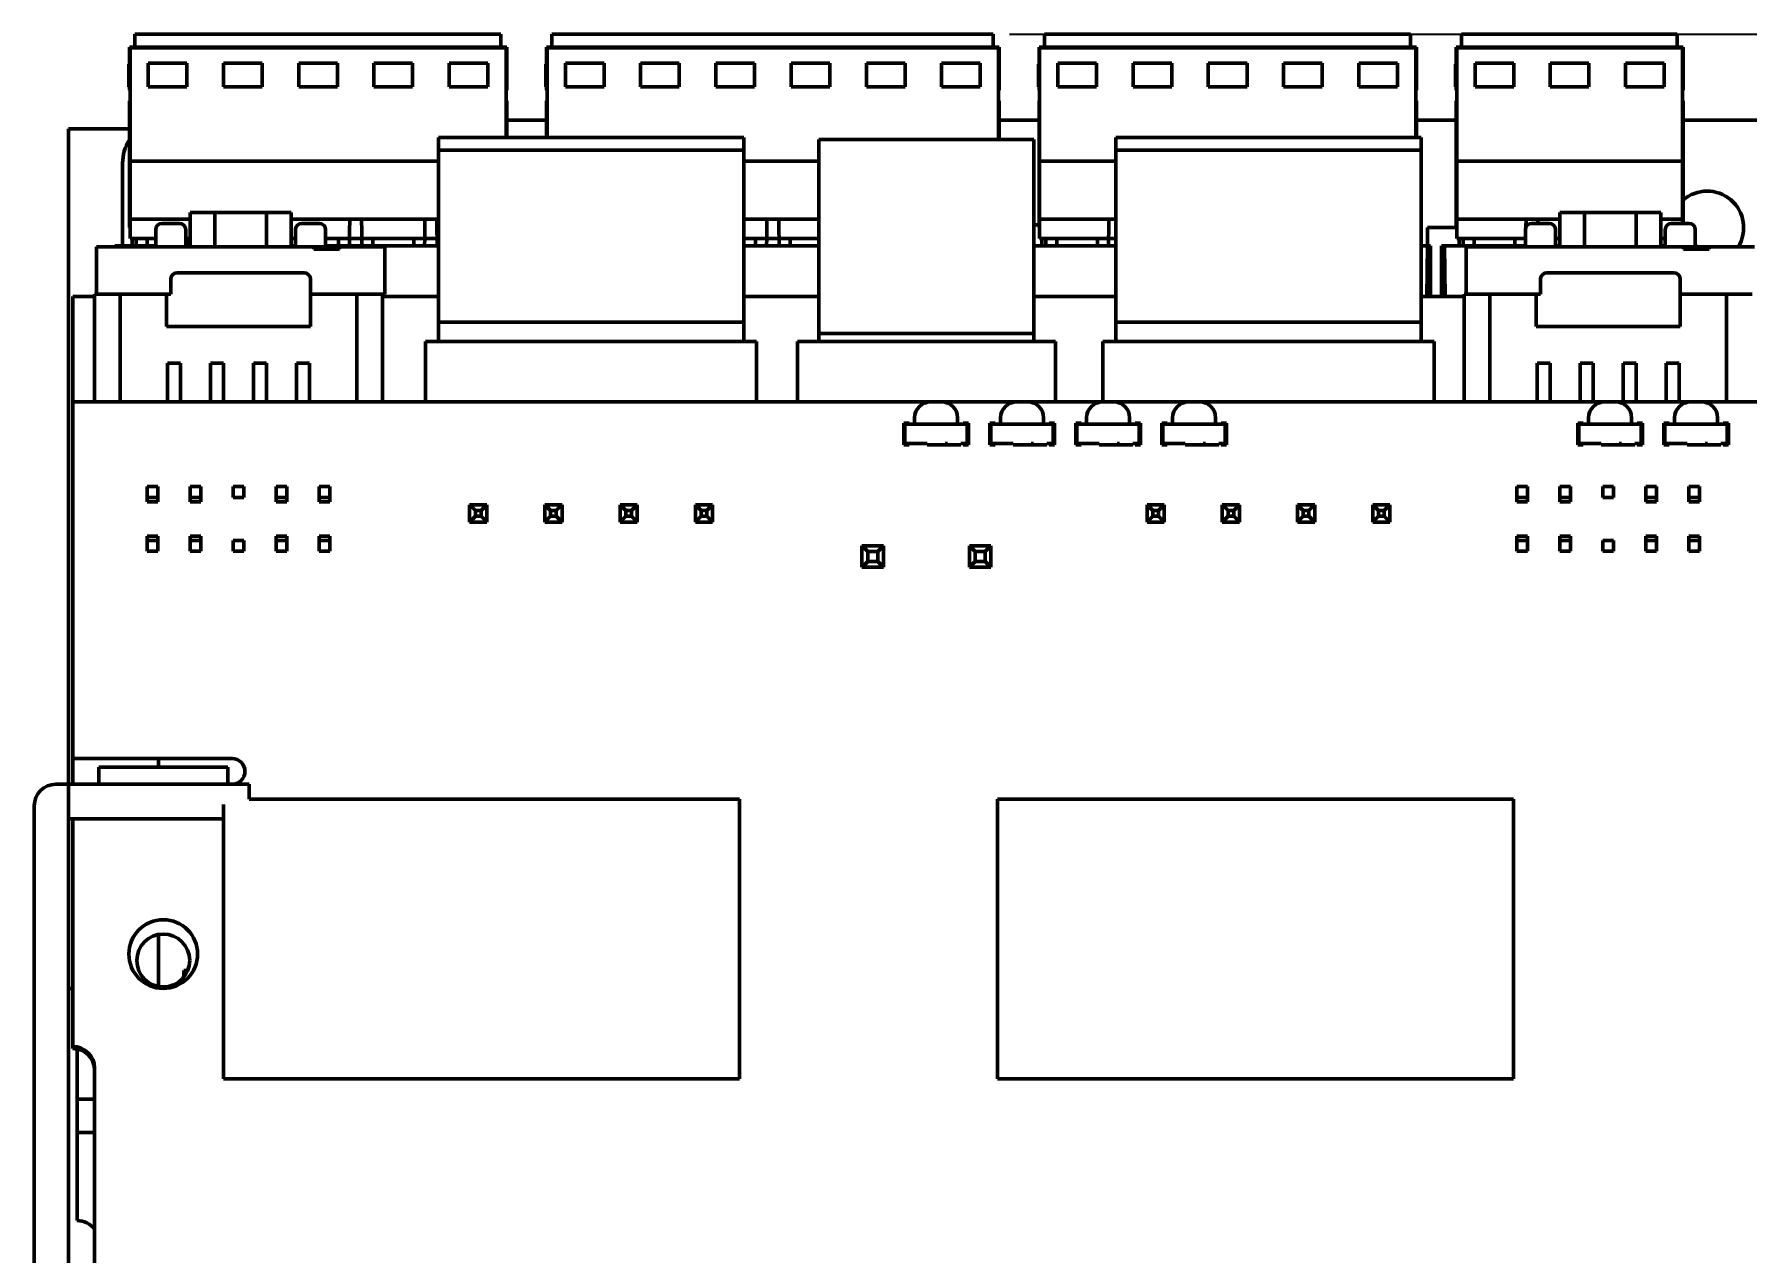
# Model space of a CAD drawing. Header units: millimetres. Extents: x 3100 to 5091, y 868 to 1900.
# Drawn here: x 3725.2 to 3804.8, y 1456.1 to 1512.8 of the extents above; entities that cross this region are included whole.
import ezdxf

# ---------------------------------------------------------------- set-up
doc = ezdxf.new("R2010")
doc.units = ezdxf.units.MM
doc.header["$LTSCALE"] = 1.8
doc.layers.add('외형선(ISO)', color=7, linetype='Continuous', lineweight=50)
doc.layers.add('치수(ISO)', color=7, linetype='Continuous', lineweight=25)
doc.styles.add('레이블 문자 (JIS)', font='')
doc.styles.get('레이블 문자 (JIS)').set_extended_font_data('Gulim')
doc.dimstyles.new('복사 대상기본값 (JIS)', dxfattribs={"dimscale": 1.5, "dimtxt": 3, "dimasz": 2, "dimexe": 1, "dimexo": 0.5, "dimgap": 0.8, "dimtad": 1, "dimdsep": 46, "dimtxsty": '레이블 문자 (JIS)', "dimblk": 'Filled-1', "dimcen": 0.09, "dimdle": 10, "dimclrd": 256, "dimclre": 256, "dimclrt": 256, "dimazin": 2, "dimtfac": 0.666667, "dimtmove": 0, "dimatfit": 3, "dimldrblk": 'OPEN', "dimfxl": 1, "dimtolj": 1, "dimtzin": 0, "dimlwd": -1, "dimlwe": -1, "dimarcsym": 0})

# ---------------------------------------------------------------- blocks, each defined once
blk = doc.blocks.new('Filled-1')
at = {"color": 0}
for p, q in [((0, 0), (-1, 0.1)), ((-1, 0.1), (-1, -0.1)), ((-1, 0), (0, 0)), ((-1, -0.1), (0, 0))]:
    blk.add_line(p, q, dxfattribs=at)
at = {"color": 0, "flags": 128}
blk.add_lwpolyline([(-1, -0.1), (0, 0), (-1, 0.1), (-1, -0.1)], dxfattribs=at)
at = {"color": 0}
blk.add_solid([(-1, -0.1), (0, 0), (-1, 0.1), (-1, -0.1)], dxfattribs=at)
blk = doc.blocks.new('*D688')
at = {"layer": 'Defpoints', "color": 0}
for p in [(3769.777, 1512.796), (3816.772, 1402.896), (3853.407, 1402.896)]:
    blk.add_point(p, dxfattribs=at)
at = {"layer": '치수(ISO)'}
for p, q in [((3770.527, 1512.796), (3854.907, 1512.796)), ((3853.407, 1509.796), (3853.407, 1405.896)), ((3817.522, 1402.896), (3854.907, 1402.896))]:
    blk.add_line(p, q, dxfattribs=at)
at = {"layer": '치수(ISO)', "linetype": 'ByBlock', "xscale": 3, "yscale": 3, "zscale": 3}
for p, rotation in [((3853.407, 1512.796), 90), ((3853.407, 1402.896), 270)]:
    blk.add_blockref('Filled-1', p, dxfattribs=dict(at, rotation=rotation))
at = {"layer": '치수(ISO)', "insert": (3844.497, 1457.846), "char_height": 15, "attachment_point": 5, "rotation": 90, "style": '레이블 문자 (JIS)'}
blk.add_mtext('\\A1;109.9', dxfattribs=at)
blk = doc.blocks.new('_Open')
at = {"color": 0, "linetype": 'ByBlock', "lineweight": -2}
for p, q in [((-1, 0.167), (0, 0)), ((-1, -0.167), (0, 0)), ((0, 0), (-1, 0))]:
    blk.add_line(p, q, dxfattribs=at)

msp = doc.modelspace()

# ---------------------------------------------------------------- linework, layer by layer
at = {"layer": '외형선(ISO)'}
for p, q in [((3729.847, 1512.796), (3729.847, 1512.496)), ((3746.872, 1512.796), (3729.847, 1512.796)), ((3746.872, 1512.796), (3746.872, 1512.496)), ((3749.252, 1512.796), (3749.252, 1512.496)), ((3769.777, 1512.796), (3749.252, 1512.796)), ((3769.777, 1512.796), (3769.777, 1512.496)), ((3772.157, 1512.796), (3772.157, 1512.496)), ((3789.182, 1512.796), (3772.157, 1512.796)), ((3789.182, 1512.796), (3789.182, 1512.496)), ((3791.562, 1512.796), (3791.562, 1512.496)), ((3801.587, 1512.796), (3791.562, 1512.796)), ((3801.587, 1512.796), (3801.587, 1512.496)), ((3729.627, 1512.196), (3729.597, 1512.196)), ((3729.597, 1512.196), (3729.597, 1510.696)), ((3747.122, 1512.196), (3729.627, 1512.196)), ((3729.627, 1512.196), (3729.627, 1512.164)), ((3747.122, 1512.164), (3729.627, 1512.164)), ((3729.627, 1512.164), (3729.627, 1506.896)), ((3729.847, 1512.496), (3729.847, 1512.196)), ((3746.872, 1512.496), (3746.872, 1512.196)), ((3747.122, 1512.196), (3747.122, 1512.164)), ((3747.152, 1512.196), (3747.122, 1512.196)), ((3747.122, 1507.996), (3747.122, 1512.164)), ((3747.152, 1510.696), (3747.152, 1512.196)), ((3749.032, 1512.196), (3749.002, 1512.196)), ((3749.002, 1512.196), (3749.002, 1510.696)), ((3770.027, 1512.196), (3749.032, 1512.196)), ((3749.032, 1512.196), (3749.032, 1512.164)), ((3770.027, 1512.164), (3749.032, 1512.164)), ((3749.032, 1512.164), (3749.032, 1507.996)), ((3749.252, 1512.496), (3749.252, 1512.196)), ((3769.777, 1512.496), (3769.777, 1512.196)), ((3770.027, 1512.196), (3770.027, 1512.164)), ((3770.057, 1512.196), (3770.027, 1512.196)), ((3770.027, 1507.896), (3770.027, 1512.164)), ((3770.057, 1510.696), (3770.057, 1512.196)), ((3771.937, 1512.196), (3771.907, 1512.196)), ((3771.907, 1512.196), (3771.907, 1510.696)), ((3789.432, 1512.196), (3771.937, 1512.196)), ((3771.937, 1512.196), (3771.937, 1512.164)), ((3789.432, 1512.164), (3771.937, 1512.164)), ((3771.937, 1512.164), (3771.937, 1506.896)), ((3772.157, 1512.496), (3772.157, 1512.196)), ((3789.182, 1512.496), (3789.182, 1512.196)), ((3789.432, 1512.196), (3789.432, 1512.164)), ((3789.462, 1512.196), (3789.432, 1512.196)), ((3789.432, 1507.996), (3789.432, 1512.164)), ((3789.462, 1510.696), (3789.462, 1512.196)), ((3791.342, 1512.196), (3791.312, 1512.196)), ((3791.312, 1512.196), (3791.312, 1510.696)), ((3801.837, 1512.196), (3791.342, 1512.196)), ((3791.342, 1512.196), (3791.342, 1512.164)), ((3801.837, 1512.164), (3791.342, 1512.164)), ((3791.342, 1512.164), (3791.342, 1506.896)), ((3791.562, 1512.496), (3791.562, 1512.196)), ((3801.587, 1512.496), (3801.587, 1512.196)), ((3801.837, 1512.196), (3801.837, 1512.164)), ((3801.867, 1512.196), (3801.837, 1512.196)), ((3801.837, 1506.896), (3801.837, 1512.164)), ((3801.867, 1510.696), (3801.867, 1512.196)), ((3729.567, 1511.396), (3729.567, 1511.196)), ((3729.597, 1511.396), (3729.567, 1511.396)), ((3729.567, 1511.196), (3729.567, 1510.548)), ((3730.477, 1510.344), (3730.477, 1511.45)), ((3730.477, 1511.45), (3732.272, 1511.45)), ((3732.272, 1511.45), (3732.272, 1510.344)), ((3733.972, 1511.45), (3735.772, 1511.45)), ((3733.972, 1510.344), (3733.972, 1511.45)), ((3735.772, 1511.45), (3735.772, 1510.344)), ((3737.472, 1511.45), (3739.272, 1511.45)), ((3737.472, 1510.344), (3737.472, 1511.45)), ((3739.272, 1511.45), (3739.272, 1510.344)), ((3740.972, 1511.45), (3742.772, 1511.45)), ((3740.972, 1510.344), (3740.972, 1511.45)), ((3742.772, 1511.45), (3742.772, 1510.344)), ((3744.472, 1511.45), (3746.272, 1511.45)), ((3744.472, 1510.344), (3744.472, 1511.45)), ((3746.272, 1511.45), (3746.272, 1510.344)), ((3748.972, 1511.396), (3748.972, 1511.196)), ((3749.002, 1511.396), (3748.972, 1511.396)), ((3748.972, 1511.196), (3748.972, 1510.548)), ((3749.882, 1510.344), (3749.882, 1511.45)), ((3749.882, 1511.45), (3751.677, 1511.45)), ((3751.677, 1511.45), (3751.677, 1510.344)), ((3753.377, 1511.45), (3755.177, 1511.45)), ((3753.377, 1510.344), (3753.377, 1511.45)), ((3755.177, 1511.45), (3755.177, 1510.344)), ((3756.877, 1511.45), (3758.677, 1511.45)), ((3756.877, 1510.344), (3756.877, 1511.45)), ((3758.677, 1511.45), (3758.677, 1510.344)), ((3760.377, 1511.45), (3762.177, 1511.45)), ((3760.377, 1510.344), (3760.377, 1511.45)), ((3762.177, 1511.45), (3762.177, 1510.344)), ((3763.877, 1511.45), (3765.677, 1511.45)), ((3763.877, 1510.344), (3763.877, 1511.45)), ((3765.677, 1511.45), (3765.677, 1510.344)), ((3767.377, 1511.45), (3769.177, 1511.45)), ((3767.377, 1510.344), (3767.377, 1511.45)), ((3769.177, 1511.45), (3769.177, 1510.344)), ((3771.877, 1511.396), (3771.877, 1511.196)), ((3771.907, 1511.396), (3771.877, 1511.396)), ((3771.877, 1511.196), (3771.877, 1510.548)), ((3772.787, 1510.344), (3772.787, 1511.45)), ((3772.787, 1511.45), (3774.582, 1511.45)), ((3774.582, 1511.45), (3774.582, 1510.344)), ((3776.282, 1511.45), (3778.082, 1511.45)), ((3776.282, 1510.344), (3776.282, 1511.45)), ((3778.082, 1511.45), (3778.082, 1510.344)), ((3779.782, 1511.45), (3781.582, 1511.45)), ((3779.782, 1510.344), (3779.782, 1511.45)), ((3781.582, 1511.45), (3781.582, 1510.344)), ((3783.282, 1511.45), (3785.082, 1511.45)), ((3783.282, 1510.344), (3783.282, 1511.45)), ((3785.082, 1511.45), (3785.082, 1510.344)), ((3786.782, 1511.45), (3788.582, 1511.45)), ((3786.782, 1510.344), (3786.782, 1511.45)), ((3788.582, 1511.45), (3788.582, 1510.344)), ((3791.282, 1511.396), (3791.282, 1511.196)), ((3791.312, 1511.396), (3791.282, 1511.396)), ((3791.282, 1511.196), (3791.282, 1510.548)), ((3792.192, 1510.344), (3792.192, 1511.45)), ((3792.192, 1511.45), (3793.987, 1511.45)), ((3793.987, 1511.45), (3793.987, 1510.344)), ((3795.687, 1511.45), (3797.487, 1511.45)), ((3795.687, 1510.344), (3795.687, 1511.45)), ((3797.487, 1511.45), (3797.487, 1510.344)), ((3799.187, 1511.45), (3800.987, 1511.45)), ((3799.187, 1510.344), (3799.187, 1511.45)), ((3800.987, 1511.45), (3800.987, 1510.344)), ((3729.567, 1510.548), (3729.567, 1510.348)), ((3729.597, 1510.348), (3729.567, 1510.348)), ((3729.627, 1510.696), (3729.597, 1510.696)), ((3729.597, 1510.196), (3729.597, 1510.696)), ((3732.272, 1510.344), (3730.477, 1510.344)), ((3735.772, 1510.344), (3733.972, 1510.344)), ((3739.272, 1510.344), (3737.472, 1510.344)), ((3742.772, 1510.344), (3740.972, 1510.344)), ((3746.272, 1510.344), (3744.472, 1510.344)), ((3747.152, 1510.696), (3747.122, 1510.696)), ((3747.152, 1510.696), (3747.152, 1510.196)), ((3748.972, 1510.548), (3748.972, 1510.348)), ((3749.002, 1510.348), (3748.972, 1510.348)), ((3749.032, 1510.696), (3749.002, 1510.696)), ((3749.002, 1510.196), (3749.002, 1510.696)), ((3751.677, 1510.344), (3749.882, 1510.344)), ((3755.177, 1510.344), (3753.377, 1510.344)), ((3758.677, 1510.344), (3756.877, 1510.344)), ((3762.177, 1510.344), (3760.377, 1510.344)), ((3765.677, 1510.344), (3763.877, 1510.344)), ((3769.177, 1510.344), (3767.377, 1510.344)), ((3770.057, 1510.696), (3770.027, 1510.696)), ((3770.057, 1510.696), (3770.057, 1510.196)), ((3771.877, 1510.548), (3771.877, 1510.348)), ((3771.907, 1510.348), (3771.877, 1510.348)), ((3771.937, 1510.696), (3771.907, 1510.696)), ((3771.907, 1510.196), (3771.907, 1510.696)), ((3774.582, 1510.344), (3772.787, 1510.344)), ((3778.082, 1510.344), (3776.282, 1510.344)), ((3781.582, 1510.344), (3779.782, 1510.344)), ((3785.082, 1510.344), (3783.282, 1510.344)), ((3788.582, 1510.344), (3786.782, 1510.344)), ((3789.462, 1510.696), (3789.432, 1510.696)), ((3789.462, 1510.696), (3789.462, 1510.196)), ((3791.282, 1510.548), (3791.282, 1510.348)), ((3791.312, 1510.348), (3791.282, 1510.348)), ((3791.342, 1510.696), (3791.312, 1510.696)), ((3791.312, 1510.196), (3791.312, 1510.696)), ((3793.987, 1510.344), (3792.192, 1510.344)), ((3797.487, 1510.344), (3795.687, 1510.344)), ((3800.987, 1510.344), (3799.187, 1510.344)), ((3801.867, 1510.696), (3801.837, 1510.696)), ((3801.867, 1510.696), (3801.867, 1510.196)), ((3729.627, 1510.196), (3729.597, 1510.196)), ((3729.597, 1509.696), (3729.597, 1509.196)), ((3729.597, 1509.696), (3729.627, 1509.696)), ((3747.152, 1510.196), (3747.122, 1510.196)), ((3747.122, 1509.696), (3747.152, 1509.696)), ((3747.152, 1509.196), (3747.152, 1509.696)), ((3749.032, 1510.196), (3749.002, 1510.196)), ((3749.002, 1509.696), (3749.002, 1509.196)), ((3749.002, 1509.696), (3749.032, 1509.696)), ((3770.057, 1510.196), (3770.027, 1510.196)), ((3770.027, 1509.696), (3770.057, 1509.696)), ((3770.057, 1509.196), (3770.057, 1509.696)), ((3771.937, 1510.196), (3771.907, 1510.196)), ((3771.907, 1509.696), (3771.907, 1509.196)), ((3771.907, 1509.696), (3771.937, 1509.696)), ((3789.462, 1510.196), (3789.432, 1510.196)), ((3789.432, 1509.696), (3789.462, 1509.696)), ((3789.462, 1509.196), (3789.462, 1509.696)), ((3791.342, 1510.196), (3791.312, 1510.196)), ((3791.312, 1509.696), (3791.312, 1509.196)), ((3791.312, 1509.696), (3791.342, 1509.696)), ((3801.867, 1510.196), (3801.837, 1510.196)), ((3801.837, 1509.696), (3801.867, 1509.696)), ((3801.867, 1509.196), (3801.867, 1509.696)), ((3729.597, 1504.297), (3729.597, 1509.196)), ((3747.152, 1509.196), (3747.152, 1507.996)), ((3749.002, 1508.796), (3747.152, 1508.796)), ((3749.002, 1507.996), (3749.002, 1509.196)), ((3770.057, 1509.196), (3770.057, 1507.896)), ((3771.907, 1508.796), (3770.057, 1508.796)), ((3771.907, 1504.297), (3771.907, 1509.196)), ((3789.462, 1509.196), (3789.462, 1507.996)), ((3791.312, 1508.796), (3789.462, 1508.796)), ((3791.312, 1504.297), (3791.312, 1509.196)), ((3801.867, 1509.196), (3801.867, 1504.296)), ((3814.68, 1508.796), (3801.867, 1508.796)), ((3729.597, 1508.396), (3726.772, 1508.396)), ((3726.772, 1508.396), (3726.772, 1477.896)), ((3727.772, 1508.397), (3729.597, 1508.397)), ((3727.772, 1508.396), (3727.772, 1508.397)), ((3743.972, 1507.996), (3743.972, 1507.696)), ((3758.172, 1507.996), (3743.972, 1507.996)), ((3758.172, 1507.996), (3758.172, 1507.696)), ((3761.672, 1507.896), (3761.672, 1498.866)), ((3761.672, 1507.896), (3771.672, 1507.896)), ((3771.672, 1498.866), (3771.672, 1507.896)), ((3775.482, 1507.996), (3775.482, 1507.696)), ((3789.682, 1507.996), (3775.482, 1507.996)), ((3789.682, 1507.996), (3789.682, 1507.696)), ((3743.972, 1507.696), (3743.972, 1507.396)), ((3743.972, 1507.396), (3743.972, 1499.396)), ((3758.172, 1507.396), (3743.972, 1507.396)), ((3758.172, 1507.696), (3758.172, 1507.396)), ((3758.172, 1507.396), (3758.172, 1499.396)), ((3775.482, 1507.696), (3775.482, 1507.396)), ((3775.482, 1507.396), (3775.482, 1499.396)), ((3789.682, 1507.396), (3775.482, 1507.396)), ((3789.682, 1507.696), (3789.682, 1507.396)), ((3789.682, 1507.396), (3789.682, 1499.396)), ((3729.28, 1506.796), (3729.28, 1502.946)), ((3743.972, 1506.896), (3729.627, 1506.896)), ((3729.627, 1506.896), (3729.627, 1504.216)), ((3761.672, 1506.896), (3758.172, 1506.896)), ((3775.482, 1506.896), (3771.937, 1506.896)), ((3771.937, 1506.896), (3771.937, 1504.216)), ((3801.837, 1506.896), (3791.342, 1506.896)), ((3791.342, 1506.896), (3791.342, 1504.216)), ((3801.837, 1504.216), (3801.837, 1506.896)), ((3729.597, 1503.797), (3729.597, 1504.297)), ((3729.627, 1504.216), (3729.627, 1504.196)), ((3732.422, 1504.196), (3729.627, 1504.196)), ((3729.627, 1504.196), (3729.627, 1503.596)), ((3731.922, 1503.996), (3731.122, 1503.996)), ((3732.422, 1502.896), (3732.422, 1504.496)), ((3733.572, 1504.496), (3732.422, 1504.496)), ((3733.572, 1502.896), (3733.572, 1504.496)), ((3735.972, 1504.496), (3733.572, 1504.496)), ((3735.972, 1502.896), (3735.972, 1504.496)), ((3737.122, 1504.496), (3735.972, 1504.496)), ((3737.122, 1502.896), (3737.122, 1504.496)), ((3743.972, 1504.196), (3737.122, 1504.196)), ((3737.622, 1503.996), (3738.422, 1503.996)), ((3739.839, 1503.596), (3739.847, 1504.196)), ((3740.397, 1504.196), (3740.405, 1503.596)), ((3743.339, 1503.596), (3743.347, 1504.196)), ((3743.897, 1504.196), (3743.905, 1503.596)), ((3761.672, 1504.196), (3758.172, 1504.196)), ((3759.244, 1503.596), (3759.252, 1504.196)), ((3759.802, 1504.196), (3759.81, 1503.596)), ((3771.672, 1503.926), (3771.822, 1503.926)), ((3771.907, 1503.797), (3771.907, 1504.297)), ((3771.937, 1504.216), (3771.937, 1504.196)), ((3775.482, 1504.196), (3771.937, 1504.196)), ((3771.937, 1504.196), (3771.937, 1503.596)), ((3775.149, 1503.596), (3775.157, 1504.196)), ((3791.312, 1503.797), (3791.312, 1504.297)), ((3791.342, 1504.216), (3791.342, 1504.196)), ((3796.132, 1504.196), (3791.342, 1504.196)), ((3791.342, 1504.196), (3791.342, 1503.596)), ((3794.557, 1503.816), (3794.562, 1504.196)), ((3795.632, 1503.996), (3794.832, 1503.996)), ((3795.112, 1504.196), (3795.115, 1503.996)), ((3796.132, 1502.896), (3796.132, 1504.496)), ((3797.282, 1504.496), (3796.132, 1504.496)), ((3797.282, 1502.896), (3797.282, 1504.496)), ((3799.682, 1504.496), (3797.282, 1504.496)), ((3799.682, 1502.896), (3799.682, 1504.496)), ((3800.832, 1504.496), (3799.682, 1504.496)), ((3800.832, 1502.896), (3800.832, 1504.496)), ((3801.837, 1504.196), (3800.832, 1504.196)), ((3801.332, 1503.996), (3802.132, 1503.996)), ((3801.837, 1504.216), (3801.837, 1504.196)), ((3801.837, 1503.996), (3801.837, 1504.196)), ((3801.867, 1503.996), (3801.867, 1504.296)), ((3729.627, 1503.797), (3729.597, 1503.797)), ((3729.627, 1503.596), (3729.627, 1503.296)), ((3730.822, 1503.296), (3729.627, 1503.296)), ((3729.727, 1502.946), (3729.727, 1503.296)), ((3729.914, 1503.296), (3729.919, 1502.946)), ((3730.428, 1503.296), (3730.428, 1502.946)), ((3730.822, 1502.896), (3730.822, 1503.696)), ((3732.222, 1502.896), (3732.222, 1503.696)), ((3732.422, 1503.296), (3732.222, 1503.296)), ((3732.321, 1503.296), (3732.321, 1502.946)), ((3737.322, 1503.296), (3737.122, 1503.296)), ((3737.322, 1502.896), (3737.322, 1503.696)), ((3738.722, 1502.896), (3738.722, 1503.696)), ((3739.835, 1503.296), (3738.722, 1503.296)), ((3739.321, 1503.296), (3739.321, 1502.946)), ((3739.83, 1502.946), (3739.835, 1503.296)), ((3739.835, 1503.296), (3739.839, 1503.596)), ((3740.409, 1503.296), (3739.835, 1503.296)), ((3740.405, 1503.596), (3740.409, 1503.296)), ((3740.409, 1503.296), (3740.414, 1502.946)), ((3743.335, 1503.296), (3740.409, 1503.296)), ((3740.923, 1503.296), (3740.923, 1502.946)), ((3742.821, 1503.296), (3742.821, 1502.946)), ((3743.33, 1502.946), (3743.335, 1503.296)), ((3743.335, 1503.296), (3743.339, 1503.596)), ((3743.909, 1503.296), (3743.335, 1503.296)), ((3743.905, 1503.596), (3743.909, 1503.296)), ((3743.909, 1503.296), (3743.914, 1502.946)), ((3743.972, 1503.296), (3743.909, 1503.296)), ((3759.24, 1503.296), (3758.172, 1503.296)), ((3758.726, 1503.296), (3758.726, 1502.946)), ((3759.235, 1502.946), (3759.24, 1503.296)), ((3759.24, 1503.296), (3759.244, 1503.596)), ((3759.814, 1503.296), (3759.24, 1503.296)), ((3759.81, 1503.596), (3759.814, 1503.296)), ((3759.814, 1503.296), (3759.819, 1502.946)), ((3761.672, 1503.296), (3759.814, 1503.296)), ((3760.328, 1503.296), (3760.328, 1502.946)), ((3771.937, 1503.797), (3771.907, 1503.797)), ((3771.937, 1503.596), (3771.937, 1503.296)), ((3775.145, 1503.296), (3771.937, 1503.296)), ((3772.037, 1502.946), (3772.037, 1503.296)), ((3772.224, 1503.296), (3772.229, 1502.946)), ((3772.738, 1503.296), (3772.738, 1502.946)), ((3774.631, 1503.296), (3774.631, 1502.946)), ((3775.14, 1502.946), (3775.145, 1503.296)), ((3775.145, 1503.296), (3775.149, 1503.596)), ((3775.482, 1503.296), (3775.145, 1503.296)), ((3789.972, 1503.796), (3791.342, 1503.796)), ((3789.972, 1503.796), (3789.972, 1502.946)), ((3791.342, 1503.797), (3791.312, 1503.797)), ((3791.342, 1503.596), (3791.342, 1503.296)), ((3794.532, 1503.296), (3791.342, 1503.296)), ((3791.442, 1502.946), (3791.442, 1503.296)), ((3791.629, 1503.296), (3791.634, 1502.946)), ((3792.143, 1503.296), (3792.143, 1502.946)), ((3794.036, 1503.296), (3794.036, 1502.946)), ((3794.532, 1502.896), (3794.532, 1503.696)), ((3795.932, 1502.896), (3795.932, 1503.696)), ((3796.132, 1503.296), (3795.932, 1503.296)), ((3801.032, 1503.296), (3800.832, 1503.296)), ((3801.032, 1502.896), (3801.032, 1503.696)), ((3802.432, 1502.896), (3802.432, 1503.696)), ((3728.072, 1500.696), (3728.072, 1502.896)), ((3728.972, 1502.896), (3728.072, 1502.896)), ((3728.922, 1502.946), (3728.922, 1502.896)), ((3729.062, 1502.946), (3728.922, 1502.946)), ((3738.172, 1502.896), (3728.972, 1502.896)), ((3729.062, 1502.946), (3730.822, 1502.946)), ((3729.062, 1502.946), (3729.062, 1502.896)), ((3732.222, 1502.946), (3732.422, 1502.946)), ((3737.122, 1502.946), (3737.322, 1502.946)), ((3738.772, 1502.896), (3738.172, 1502.896)), ((3738.172, 1502.896), (3738.172, 1502.796)), ((3738.172, 1502.796), (3739.372, 1502.796)), ((3738.722, 1502.946), (3743.972, 1502.946)), ((3739.372, 1502.896), (3738.772, 1502.896)), ((3738.772, 1502.896), (3738.772, 1502.796)), ((3740.572, 1502.896), (3739.372, 1502.896)), ((3739.372, 1502.896), (3739.372, 1502.796)), ((3741.472, 1502.896), (3740.572, 1502.896)), ((3741.472, 1502.896), (3741.472, 1500.696)), ((3758.172, 1502.946), (3761.672, 1502.946)), ((3771.672, 1502.946), (3775.482, 1502.946)), ((3789.682, 1502.946), (3789.983, 1502.946)), ((3789.942, 1500.596), (3789.983, 1502.946)), ((3789.972, 1502.347), (3789.972, 1502.346)), ((3790.122, 1502.346), (3789.972, 1502.346)), ((3790.122, 1502.946), (3789.983, 1502.946)), ((3790.122, 1502.946), (3790.122, 1502.346)), ((3790.122, 1502.346), (3790.122, 1500.596)), ((3790.622, 1502.946), (3790.622, 1502.346)), ((3790.761, 1502.946), (3790.622, 1502.946)), ((3790.622, 1502.346), (3790.622, 1500.596)), ((3790.772, 1502.346), (3790.622, 1502.346)), ((3790.761, 1502.946), (3790.802, 1500.596)), ((3790.761, 1502.946), (3794.532, 1502.946)), ((3791.782, 1500.696), (3791.782, 1502.896)), ((3792.682, 1502.896), (3791.782, 1502.896)), ((3801.882, 1502.896), (3792.682, 1502.896)), ((3795.932, 1502.946), (3796.132, 1502.946)), ((3800.832, 1502.946), (3801.032, 1502.946)), ((3802.482, 1502.896), (3801.882, 1502.896)), ((3801.882, 1502.896), (3801.882, 1502.796)), ((3801.882, 1502.796), (3803.082, 1502.796)), ((3802.522, 1502.946), (3802.432, 1502.946)), ((3803.082, 1502.896), (3802.482, 1502.896)), ((3802.482, 1502.896), (3802.482, 1502.796)), ((3802.522, 1502.946), (3802.522, 1502.896)), ((3804.282, 1502.896), (3803.082, 1502.896)), ((3803.082, 1502.896), (3803.082, 1502.796)), ((3805.182, 1502.896), (3804.282, 1502.896)), ((3737.722, 1501.696), (3731.822, 1501.696)), ((3801.432, 1501.696), (3795.532, 1501.696)), ((3727.972, 1500.696), (3727.972, 1495.696)), ((3727.972, 1500.696), (3729.172, 1500.696)), ((3729.172, 1500.696), (3729.172, 1495.696)), ((3731.322, 1500.696), (3729.172, 1500.696)), ((3731.322, 1500.696), (3731.322, 1499.196)), ((3731.522, 1500.696), (3731.322, 1500.696)), ((3731.522, 1500.696), (3731.522, 1501.396)), ((3738.022, 1500.696), (3738.022, 1501.396)), ((3740.172, 1500.696), (3738.022, 1500.696)), ((3738.022, 1500.696), (3738.022, 1499.196)), ((3740.172, 1500.696), (3740.172, 1495.696)), ((3740.172, 1500.696), (3741.372, 1500.696)), ((3741.372, 1500.696), (3741.372, 1495.696)), ((3741.372, 1500.696), (3741.472, 1500.696)), ((3791.682, 1500.696), (3791.682, 1495.696)), ((3791.682, 1500.696), (3792.882, 1500.696)), ((3792.882, 1500.696), (3792.882, 1495.696)), ((3795.032, 1500.696), (3792.882, 1500.696)), ((3795.032, 1500.696), (3795.032, 1499.196)), ((3795.232, 1500.696), (3795.032, 1500.696)), ((3795.232, 1500.696), (3795.232, 1501.396)), ((3801.732, 1500.696), (3801.732, 1501.396)), ((3803.882, 1500.696), (3801.732, 1500.696)), ((3801.732, 1500.696), (3801.732, 1499.196)), ((3803.882, 1500.696), (3803.882, 1495.696)), ((3803.882, 1500.696), (3805.082, 1500.696)), ((3726.972, 1500.596), (3726.972, 1495.696)), ((3727.972, 1500.596), (3726.972, 1500.596)), ((3743.972, 1500.596), (3741.372, 1500.596)), ((3761.672, 1500.596), (3758.172, 1500.596)), ((3775.482, 1500.596), (3771.672, 1500.596)), ((3791.682, 1500.596), (3789.682, 1500.596)), ((3731.322, 1499.196), (3738.022, 1499.196)), ((3758.172, 1499.396), (3743.972, 1499.396)), ((3743.972, 1499.396), (3743.972, 1498.796)), ((3758.172, 1499.396), (3758.172, 1498.796)), ((3789.682, 1499.396), (3775.482, 1499.396)), ((3775.482, 1499.396), (3775.482, 1498.796)), ((3789.682, 1499.396), (3789.682, 1498.796)), ((3795.032, 1499.196), (3801.732, 1499.196)), ((3743.972, 1498.496), (3743.372, 1498.496)), ((3743.372, 1498.496), (3743.372, 1495.696)), ((3743.972, 1498.796), (3743.972, 1498.496)), ((3758.172, 1498.496), (3743.972, 1498.496)), ((3758.172, 1498.796), (3758.172, 1498.496)), ((3758.772, 1498.496), (3758.172, 1498.496)), ((3758.772, 1495.696), (3758.772, 1498.496)), ((3760.672, 1498.496), (3772.672, 1498.496)), ((3760.672, 1498.496), (3760.672, 1495.696)), ((3761.672, 1498.866), (3771.672, 1498.866)), ((3761.672, 1498.496), (3761.672, 1498.866)), ((3771.672, 1498.866), (3771.672, 1498.496)), ((3772.672, 1498.496), (3772.672, 1495.696)), ((3775.482, 1498.496), (3774.882, 1498.496)), ((3774.882, 1498.496), (3774.882, 1495.696)), ((3775.482, 1498.796), (3775.482, 1498.496)), ((3789.682, 1498.496), (3775.482, 1498.496)), ((3789.682, 1498.796), (3789.682, 1498.496)), ((3790.282, 1498.496), (3789.682, 1498.496)), ((3790.282, 1495.696), (3790.282, 1498.496)), ((3731.372, 1497.496), (3731.372, 1495.696)), ((3731.372, 1497.496), (3731.972, 1497.496)), ((3731.972, 1497.496), (3731.972, 1495.696)), ((3733.372, 1497.496), (3733.372, 1495.696)), ((3733.372, 1497.496), (3733.972, 1497.496)), ((3733.972, 1497.496), (3733.972, 1495.696)), ((3735.372, 1497.496), (3735.372, 1495.696)), ((3735.372, 1497.496), (3735.972, 1497.496)), ((3735.972, 1497.496), (3735.972, 1495.696)), ((3737.372, 1497.496), (3737.372, 1495.696)), ((3737.372, 1497.496), (3737.972, 1497.496)), ((3737.972, 1497.496), (3737.972, 1495.696)), ((3795.082, 1497.496), (3795.082, 1495.696)), ((3795.082, 1497.496), (3795.682, 1497.496)), ((3795.682, 1497.496), (3795.682, 1495.696)), ((3797.082, 1497.496), (3797.082, 1495.696)), ((3797.082, 1497.496), (3797.682, 1497.496)), ((3797.682, 1497.496), (3797.682, 1495.696)), ((3799.082, 1497.496), (3799.082, 1495.696)), ((3799.082, 1497.496), (3799.682, 1497.496)), ((3799.682, 1497.496), (3799.682, 1495.696)), ((3801.082, 1497.496), (3801.082, 1495.696)), ((3801.082, 1497.496), (3801.682, 1497.496)), ((3801.682, 1497.496), (3801.682, 1495.696)), ((3726.972, 1495.696), (3726.972, 1479.096)), ((3766.872, 1495.696), (3726.972, 1495.696)), ((3766.872, 1495.696), (3767.372, 1495.696)), ((3770.872, 1495.696), (3767.372, 1495.696)), ((3770.872, 1495.696), (3771.372, 1495.696)), ((3774.872, 1495.696), (3771.372, 1495.696)), ((3774.872, 1495.696), (3775.372, 1495.696)), ((3778.872, 1495.696), (3775.372, 1495.696)), ((3778.872, 1495.696), (3779.372, 1495.696)), ((3798.222, 1495.696), (3779.372, 1495.696)), ((3798.222, 1495.696), (3798.722, 1495.696)), ((3802.222, 1495.696), (3798.722, 1495.696)), ((3802.222, 1495.696), (3802.722, 1495.696)), ((3806.222, 1495.696), (3802.722, 1495.696)), ((3765.622, 1493.696), (3765.622, 1494.696)), ((3765.622, 1494.696), (3765.872, 1494.696)), ((3765.872, 1494.646), (3765.673, 1494.646)), ((3765.673, 1494.646), (3765.673, 1493.746)), ((3765.872, 1494.646), (3765.872, 1494.696)), ((3765.872, 1494.646), (3768.372, 1494.646)), ((3766.122, 1494.646), (3766.122, 1494.946)), ((3768.122, 1494.946), (3768.122, 1494.646)), ((3768.372, 1494.696), (3768.372, 1494.646)), ((3768.372, 1494.696), (3768.622, 1494.696)), ((3768.572, 1494.646), (3768.372, 1494.646)), ((3768.572, 1493.746), (3768.572, 1494.646)), ((3768.622, 1494.696), (3768.622, 1493.696)), ((3769.622, 1493.696), (3769.622, 1494.696)), ((3769.622, 1494.696), (3769.872, 1494.696)), ((3769.872, 1494.646), (3769.673, 1494.646)), ((3769.673, 1494.646), (3769.673, 1493.746)), ((3769.872, 1494.646), (3769.872, 1494.696)), ((3769.872, 1494.646), (3772.372, 1494.646)), ((3770.122, 1494.646), (3770.122, 1494.946)), ((3772.122, 1494.946), (3772.122, 1494.646)), ((3772.372, 1494.696), (3772.372, 1494.646)), ((3772.372, 1494.696), (3772.622, 1494.696)), ((3772.572, 1494.646), (3772.372, 1494.646)), ((3772.572, 1493.746), (3772.572, 1494.646)), ((3772.622, 1494.696), (3772.622, 1493.696)), ((3773.622, 1493.696), (3773.622, 1494.696)), ((3773.622, 1494.696), (3773.872, 1494.696)), ((3773.872, 1494.646), (3773.673, 1494.646)), ((3773.673, 1494.646), (3773.673, 1493.746)), ((3773.872, 1494.646), (3773.872, 1494.696)), ((3773.872, 1494.646), (3776.372, 1494.646)), ((3774.122, 1494.646), (3774.122, 1494.946)), ((3776.122, 1494.946), (3776.122, 1494.646)), ((3776.372, 1494.696), (3776.372, 1494.646)), ((3776.372, 1494.696), (3776.622, 1494.696)), ((3776.572, 1494.646), (3776.372, 1494.646)), ((3776.572, 1493.746), (3776.572, 1494.646)), ((3776.622, 1494.696), (3776.622, 1493.696)), ((3777.622, 1493.696), (3777.622, 1494.696)), ((3777.622, 1494.696), (3777.872, 1494.696)), ((3777.872, 1494.646), (3777.673, 1494.646)), ((3777.673, 1494.646), (3777.673, 1493.746)), ((3777.872, 1494.646), (3777.872, 1494.696)), ((3777.872, 1494.646), (3780.372, 1494.646)), ((3778.122, 1494.646), (3778.122, 1494.946)), ((3780.122, 1494.946), (3780.122, 1494.646)), ((3780.372, 1494.696), (3780.372, 1494.646)), ((3780.372, 1494.696), (3780.622, 1494.696)), ((3780.572, 1494.646), (3780.372, 1494.646)), ((3780.572, 1493.746), (3780.572, 1494.646)), ((3780.622, 1494.696), (3780.622, 1493.696)), ((3796.972, 1493.696), (3796.972, 1494.696)), ((3796.972, 1494.696), (3797.222, 1494.696)), ((3797.222, 1494.646), (3797.023, 1494.646)), ((3797.023, 1494.646), (3797.023, 1493.746)), ((3797.222, 1494.646), (3797.222, 1494.696)), ((3797.222, 1494.646), (3799.722, 1494.646)), ((3797.472, 1494.646), (3797.472, 1494.946)), ((3799.472, 1494.946), (3799.472, 1494.646)), ((3799.722, 1494.696), (3799.722, 1494.646)), ((3799.722, 1494.696), (3799.972, 1494.696)), ((3799.922, 1494.646), (3799.722, 1494.646)), ((3799.922, 1493.746), (3799.922, 1494.646)), ((3799.972, 1494.696), (3799.972, 1493.696)), ((3800.972, 1493.696), (3800.972, 1494.696)), ((3800.972, 1494.696), (3801.222, 1494.696)), ((3801.222, 1494.646), (3801.023, 1494.646)), ((3801.023, 1494.646), (3801.023, 1493.746)), ((3801.222, 1494.646), (3801.222, 1494.696)), ((3801.222, 1494.646), (3803.722, 1494.646)), ((3801.472, 1494.646), (3801.472, 1494.946)), ((3803.472, 1494.946), (3803.472, 1494.646)), ((3803.722, 1494.696), (3803.722, 1494.646)), ((3803.722, 1494.696), (3803.972, 1494.696)), ((3803.922, 1494.646), (3803.722, 1494.646)), ((3803.922, 1493.746), (3803.922, 1494.646)), ((3803.972, 1494.696), (3803.972, 1493.696)), ((3765.872, 1493.696), (3765.622, 1493.696)), ((3765.673, 1493.746), (3765.872, 1493.746)), ((3765.872, 1493.696), (3765.872, 1493.746)), ((3766.7, 1493.746), (3765.872, 1493.746)), ((3766.7, 1493.696), (3766.7, 1493.746)), ((3766.7, 1493.696), (3767.544, 1493.696)), ((3767.645, 1493.746), (3767.544, 1493.746)), ((3767.544, 1493.746), (3767.544, 1493.696)), ((3767.645, 1493.696), (3767.544, 1493.696)), ((3767.645, 1493.696), (3767.645, 1493.746)), ((3768.272, 1493.696), (3767.645, 1493.696)), ((3768.372, 1493.746), (3768.272, 1493.746)), ((3768.272, 1493.746), (3768.272, 1493.696)), ((3768.372, 1493.746), (3768.372, 1493.696)), ((3768.372, 1493.746), (3768.572, 1493.746)), ((3768.622, 1493.696), (3768.372, 1493.696)), ((3769.872, 1493.696), (3769.622, 1493.696)), ((3769.673, 1493.746), (3769.872, 1493.746)), ((3769.872, 1493.696), (3769.872, 1493.746)), ((3770.7, 1493.746), (3769.872, 1493.746)), ((3770.7, 1493.696), (3770.7, 1493.746)), ((3770.7, 1493.696), (3771.544, 1493.696)), ((3771.645, 1493.746), (3771.544, 1493.746)), ((3771.544, 1493.746), (3771.544, 1493.696)), ((3771.645, 1493.696), (3771.544, 1493.696)), ((3771.645, 1493.696), (3771.645, 1493.746)), ((3772.272, 1493.696), (3771.645, 1493.696)), ((3772.372, 1493.746), (3772.272, 1493.746)), ((3772.272, 1493.746), (3772.272, 1493.696)), ((3772.372, 1493.746), (3772.372, 1493.696)), ((3772.372, 1493.746), (3772.572, 1493.746)), ((3772.622, 1493.696), (3772.372, 1493.696)), ((3773.872, 1493.696), (3773.622, 1493.696)), ((3773.673, 1493.746), (3773.872, 1493.746)), ((3773.872, 1493.696), (3773.872, 1493.746)), ((3774.7, 1493.746), (3773.872, 1493.746)), ((3774.7, 1493.696), (3774.7, 1493.746)), ((3774.7, 1493.696), (3775.544, 1493.696)), ((3775.645, 1493.746), (3775.544, 1493.746)), ((3775.544, 1493.746), (3775.544, 1493.696)), ((3775.645, 1493.696), (3775.544, 1493.696)), ((3775.645, 1493.696), (3775.645, 1493.746)), ((3776.272, 1493.696), (3775.645, 1493.696)), ((3776.372, 1493.746), (3776.272, 1493.746)), ((3776.272, 1493.746), (3776.272, 1493.696)), ((3776.372, 1493.746), (3776.372, 1493.696)), ((3776.372, 1493.746), (3776.572, 1493.746)), ((3776.622, 1493.696), (3776.372, 1493.696)), ((3777.872, 1493.696), (3777.622, 1493.696)), ((3777.673, 1493.746), (3777.872, 1493.746)), ((3777.872, 1493.696), (3777.872, 1493.746)), ((3778.7, 1493.746), (3777.872, 1493.746)), ((3778.7, 1493.696), (3778.7, 1493.746)), ((3778.7, 1493.696), (3779.544, 1493.696)), ((3779.645, 1493.746), (3779.544, 1493.746)), ((3779.544, 1493.746), (3779.544, 1493.696)), ((3779.645, 1493.696), (3779.544, 1493.696)), ((3779.645, 1493.696), (3779.645, 1493.746)), ((3780.272, 1493.696), (3779.645, 1493.696)), ((3780.372, 1493.746), (3780.272, 1493.746)), ((3780.272, 1493.746), (3780.272, 1493.696)), ((3780.372, 1493.746), (3780.372, 1493.696)), ((3780.372, 1493.746), (3780.572, 1493.746)), ((3780.622, 1493.696), (3780.372, 1493.696)), ((3797.222, 1493.696), (3796.972, 1493.696)), ((3797.023, 1493.746), (3797.222, 1493.746)), ((3797.222, 1493.696), (3797.222, 1493.746)), ((3798.05, 1493.746), (3797.222, 1493.746)), ((3798.05, 1493.696), (3798.05, 1493.746)), ((3798.05, 1493.696), (3798.894, 1493.696)), ((3798.995, 1493.746), (3798.894, 1493.746)), ((3798.894, 1493.746), (3798.894, 1493.696)), ((3798.995, 1493.696), (3798.894, 1493.696)), ((3798.995, 1493.696), (3798.995, 1493.746)), ((3799.622, 1493.696), (3798.995, 1493.696)), ((3799.722, 1493.746), (3799.622, 1493.746)), ((3799.622, 1493.746), (3799.622, 1493.696)), ((3799.722, 1493.746), (3799.722, 1493.696)), ((3799.722, 1493.746), (3799.922, 1493.746)), ((3799.972, 1493.696), (3799.722, 1493.696)), ((3801.222, 1493.696), (3800.972, 1493.696)), ((3801.023, 1493.746), (3801.222, 1493.746)), ((3801.222, 1493.696), (3801.222, 1493.746)), ((3802.05, 1493.746), (3801.222, 1493.746)), ((3802.05, 1493.696), (3802.05, 1493.746)), ((3802.05, 1493.696), (3802.894, 1493.696)), ((3802.995, 1493.746), (3802.894, 1493.746)), ((3802.894, 1493.746), (3802.894, 1493.696)), ((3802.995, 1493.696), (3802.894, 1493.696)), ((3802.995, 1493.696), (3802.995, 1493.746)), ((3803.622, 1493.696), (3802.995, 1493.696)), ((3803.722, 1493.746), (3803.622, 1493.746)), ((3803.622, 1493.746), (3803.622, 1493.696)), ((3803.722, 1493.746), (3803.722, 1493.696)), ((3803.722, 1493.746), (3803.922, 1493.746)), ((3803.972, 1493.696), (3803.722, 1493.696)), ((3730.422, 1491.746), (3730.422, 1491.246)), ((3730.422, 1491.746), (3730.922, 1491.746)), ((3730.422, 1491.246), (3730.422, 1491.046)), ((3730.422, 1491.246), (3730.922, 1491.246)), ((3730.922, 1491.746), (3730.922, 1491.246)), ((3730.922, 1491.246), (3730.922, 1491.046)), ((3732.422, 1491.746), (3732.422, 1491.246)), ((3732.422, 1491.746), (3732.922, 1491.746)), ((3732.422, 1491.246), (3732.422, 1491.046)), ((3732.422, 1491.246), (3732.922, 1491.246)), ((3732.922, 1491.746), (3732.922, 1491.246)), ((3732.922, 1491.246), (3732.922, 1491.046)), ((3734.422, 1491.246), (3734.422, 1491.746)), ((3734.922, 1491.746), (3734.422, 1491.746)), ((3734.922, 1491.246), (3734.422, 1491.246)), ((3734.922, 1491.246), (3734.922, 1491.746)), ((3736.422, 1491.746), (3736.422, 1491.246)), ((3736.422, 1491.746), (3736.922, 1491.746)), ((3736.422, 1491.246), (3736.422, 1491.046)), ((3736.422, 1491.246), (3736.922, 1491.246)), ((3736.922, 1491.746), (3736.922, 1491.246)), ((3736.922, 1491.246), (3736.922, 1491.046)), ((3738.422, 1491.746), (3738.422, 1491.246)), ((3738.422, 1491.746), (3738.922, 1491.746)), ((3738.422, 1491.246), (3738.422, 1491.046)), ((3738.422, 1491.246), (3738.922, 1491.246)), ((3738.922, 1491.746), (3738.922, 1491.246)), ((3738.922, 1491.246), (3738.922, 1491.046)), ((3794.132, 1491.746), (3794.132, 1491.246)), ((3794.132, 1491.746), (3794.632, 1491.746)), ((3794.132, 1491.246), (3794.132, 1491.046)), ((3794.132, 1491.246), (3794.632, 1491.246)), ((3794.632, 1491.746), (3794.632, 1491.246)), ((3794.632, 1491.246), (3794.632, 1491.046)), ((3796.132, 1491.746), (3796.132, 1491.246)), ((3796.132, 1491.746), (3796.632, 1491.746)), ((3796.132, 1491.246), (3796.132, 1491.046)), ((3796.132, 1491.246), (3796.632, 1491.246)), ((3796.632, 1491.746), (3796.632, 1491.246)), ((3796.632, 1491.246), (3796.632, 1491.046)), ((3798.132, 1491.246), (3798.132, 1491.746)), ((3798.632, 1491.746), (3798.132, 1491.746)), ((3798.632, 1491.246), (3798.132, 1491.246)), ((3798.632, 1491.246), (3798.632, 1491.746)), ((3800.132, 1491.746), (3800.132, 1491.246)), ((3800.132, 1491.746), (3800.632, 1491.746)), ((3800.132, 1491.246), (3800.132, 1491.046)), ((3800.132, 1491.246), (3800.632, 1491.246)), ((3800.632, 1491.746), (3800.632, 1491.246)), ((3800.632, 1491.246), (3800.632, 1491.046)), ((3802.132, 1491.746), (3802.132, 1491.246)), ((3802.132, 1491.746), (3802.632, 1491.746)), ((3802.132, 1491.246), (3802.132, 1491.046)), ((3802.132, 1491.246), (3802.632, 1491.246)), ((3802.632, 1491.746), (3802.632, 1491.246)), ((3802.632, 1491.246), (3802.632, 1491.046)), ((3730.422, 1491.046), (3730.922, 1491.046)), ((3732.422, 1491.046), (3732.922, 1491.046)), ((3736.422, 1491.046), (3736.922, 1491.046)), ((3738.422, 1491.046), (3738.922, 1491.046)), ((3745.422, 1490.896), (3746.222, 1490.896)), ((3745.422, 1490.896), (3745.69, 1490.629)), ((3745.422, 1490.096), (3745.422, 1490.896)), ((3745.69, 1490.364), (3745.422, 1490.096)), ((3745.954, 1490.629), (3745.69, 1490.629)), ((3745.69, 1490.629), (3745.69, 1490.364)), ((3745.69, 1490.364), (3745.954, 1490.364)), ((3745.954, 1490.629), (3746.222, 1490.896)), ((3745.954, 1490.364), (3745.954, 1490.629)), ((3746.222, 1490.096), (3745.954, 1490.364)), ((3746.222, 1490.896), (3746.222, 1490.096)), ((3748.922, 1490.896), (3748.922, 1490.096)), ((3749.19, 1490.629), (3748.922, 1490.896)), ((3749.722, 1490.896), (3748.922, 1490.896)), ((3748.922, 1490.096), (3749.19, 1490.364)), ((3749.19, 1490.364), (3749.19, 1490.629)), ((3749.454, 1490.629), (3749.19, 1490.629)), ((3749.19, 1490.364), (3749.454, 1490.364)), ((3749.454, 1490.629), (3749.722, 1490.896)), ((3749.454, 1490.364), (3749.454, 1490.629)), ((3749.722, 1490.096), (3749.454, 1490.364)), ((3749.722, 1490.896), (3749.722, 1490.096)), ((3753.222, 1490.896), (3752.422, 1490.896)), ((3752.69, 1490.629), (3752.422, 1490.896)), ((3752.422, 1490.896), (3752.422, 1490.096)), ((3752.422, 1490.096), (3752.69, 1490.364)), ((3752.954, 1490.629), (3752.69, 1490.629)), ((3752.69, 1490.364), (3752.69, 1490.629)), ((3752.69, 1490.364), (3752.954, 1490.364)), ((3752.954, 1490.629), (3753.222, 1490.896)), ((3752.954, 1490.364), (3752.954, 1490.629)), ((3753.222, 1490.096), (3752.954, 1490.364)), ((3753.222, 1490.896), (3753.222, 1490.096)), ((3756.722, 1490.896), (3755.922, 1490.896)), ((3756.19, 1490.629), (3755.922, 1490.896)), ((3755.922, 1490.896), (3755.922, 1490.096)), ((3755.922, 1490.096), (3756.19, 1490.364)), ((3756.19, 1490.364), (3756.19, 1490.629)), ((3756.19, 1490.629), (3756.454, 1490.629)), ((3756.454, 1490.364), (3756.19, 1490.364)), ((3756.722, 1490.896), (3756.454, 1490.629)), ((3756.454, 1490.629), (3756.454, 1490.364)), ((3756.722, 1490.096), (3756.454, 1490.364)), ((3756.722, 1490.096), (3756.722, 1490.896)), ((3776.932, 1490.896), (3777.732, 1490.896)), ((3776.932, 1490.896), (3777.2, 1490.629)), ((3776.932, 1490.096), (3776.932, 1490.896)), ((3777.2, 1490.364), (3776.932, 1490.096)), ((3777.464, 1490.629), (3777.2, 1490.629)), ((3777.2, 1490.629), (3777.2, 1490.364)), ((3777.2, 1490.364), (3777.464, 1490.364)), ((3777.464, 1490.629), (3777.732, 1490.896)), ((3777.464, 1490.364), (3777.464, 1490.629)), ((3777.732, 1490.096), (3777.464, 1490.364)), ((3777.732, 1490.896), (3777.732, 1490.096)), ((3780.432, 1490.896), (3780.432, 1490.096)), ((3780.7, 1490.629), (3780.432, 1490.896)), ((3781.232, 1490.896), (3780.432, 1490.896)), ((3780.432, 1490.096), (3780.7, 1490.364)), ((3780.7, 1490.364), (3780.7, 1490.629)), ((3780.964, 1490.629), (3780.7, 1490.629)), ((3780.7, 1490.364), (3780.964, 1490.364)), ((3780.964, 1490.629), (3781.232, 1490.896)), ((3780.964, 1490.364), (3780.964, 1490.629)), ((3781.232, 1490.096), (3780.964, 1490.364)), ((3781.232, 1490.896), (3781.232, 1490.096)), ((3784.732, 1490.896), (3783.932, 1490.896)), ((3784.2, 1490.629), (3783.932, 1490.896)), ((3783.932, 1490.896), (3783.932, 1490.096)), ((3783.932, 1490.096), (3784.2, 1490.364)), ((3784.464, 1490.629), (3784.2, 1490.629)), ((3784.2, 1490.364), (3784.2, 1490.629)), ((3784.2, 1490.364), (3784.464, 1490.364)), ((3784.464, 1490.629), (3784.732, 1490.896)), ((3784.464, 1490.364), (3784.464, 1490.629)), ((3784.732, 1490.096), (3784.464, 1490.364)), ((3784.732, 1490.896), (3784.732, 1490.096)), ((3788.232, 1490.896), (3787.432, 1490.896)), ((3787.7, 1490.629), (3787.432, 1490.896)), ((3787.432, 1490.896), (3787.432, 1490.096)), ((3787.432, 1490.096), (3787.7, 1490.364)), ((3787.7, 1490.364), (3787.7, 1490.629)), ((3787.7, 1490.629), (3787.964, 1490.629)), ((3787.964, 1490.364), (3787.7, 1490.364)), ((3788.232, 1490.896), (3787.964, 1490.629)), ((3787.964, 1490.629), (3787.964, 1490.364)), ((3788.232, 1490.096), (3787.964, 1490.364)), ((3788.232, 1490.096), (3788.232, 1490.896)), ((3794.132, 1491.046), (3794.632, 1491.046)), ((3796.132, 1491.046), (3796.632, 1491.046)), ((3800.132, 1491.046), (3800.632, 1491.046)), ((3802.132, 1491.046), (3802.632, 1491.046)), ((3746.222, 1490.096), (3745.422, 1490.096)), ((3749.722, 1490.096), (3748.922, 1490.096)), ((3753.222, 1490.096), (3752.422, 1490.096)), ((3755.922, 1490.096), (3756.722, 1490.096)), ((3777.732, 1490.096), (3776.932, 1490.096)), ((3781.232, 1490.096), (3780.432, 1490.096)), ((3784.732, 1490.096), (3783.932, 1490.096)), ((3787.432, 1490.096), (3788.232, 1490.096)), ((3730.422, 1489.446), (3730.422, 1489.246)), ((3730.422, 1489.446), (3730.922, 1489.446)), ((3730.422, 1489.246), (3730.422, 1488.746)), ((3730.422, 1489.246), (3730.922, 1489.246)), ((3730.422, 1488.746), (3730.922, 1488.746)), ((3730.922, 1489.446), (3730.922, 1489.246)), ((3730.922, 1489.246), (3730.922, 1488.746)), ((3732.422, 1489.446), (3732.422, 1489.246)), ((3732.422, 1489.446), (3732.922, 1489.446)), ((3732.422, 1489.246), (3732.422, 1488.746)), ((3732.422, 1489.246), (3732.922, 1489.246)), ((3732.422, 1488.746), (3732.922, 1488.746)), ((3732.922, 1489.446), (3732.922, 1489.246)), ((3732.922, 1489.246), (3732.922, 1488.746)), ((3734.422, 1488.746), (3734.422, 1489.246)), ((3734.922, 1489.246), (3734.422, 1489.246)), ((3734.922, 1488.746), (3734.422, 1488.746)), ((3734.922, 1488.746), (3734.922, 1489.246)), ((3736.422, 1489.446), (3736.422, 1489.246)), ((3736.422, 1489.446), (3736.922, 1489.446)), ((3736.422, 1489.246), (3736.422, 1488.746)), ((3736.422, 1489.246), (3736.922, 1489.246)), ((3736.422, 1488.746), (3736.922, 1488.746)), ((3736.922, 1489.446), (3736.922, 1489.246)), ((3736.922, 1489.246), (3736.922, 1488.746)), ((3738.422, 1489.446), (3738.422, 1489.246)), ((3738.422, 1489.446), (3738.922, 1489.446)), ((3738.422, 1489.246), (3738.422, 1488.746)), ((3738.422, 1489.246), (3738.922, 1489.246)), ((3738.422, 1488.746), (3738.922, 1488.746)), ((3738.922, 1489.446), (3738.922, 1489.246)), ((3738.922, 1489.246), (3738.922, 1488.746)), ((3763.672, 1488.986), (3763.672, 1488.996)), ((3763.672, 1488.996), (3763.682, 1488.996)), ((3763.677, 1488.991), (3763.672, 1488.996)), ((3763.672, 1488.007), (3763.672, 1488.986)), ((3763.94, 1488.729), (3763.677, 1488.991)), ((3763.682, 1488.996), (3764.172, 1488.996)), ((3764.172, 1488.996), (3764.662, 1488.996)), ((3764.404, 1488.729), (3764.667, 1488.991)), ((3764.662, 1488.996), (3764.672, 1488.996)), ((3764.667, 1488.991), (3764.672, 1488.996)), ((3764.672, 1488.996), (3764.672, 1488.986)), ((3764.672, 1488.986), (3764.672, 1488.007)), ((3768.672, 1488.996), (3768.682, 1488.996)), ((3768.672, 1488.996), (3768.677, 1488.991)), ((3768.672, 1488.986), (3768.672, 1488.996)), ((3768.672, 1488.007), (3768.672, 1488.986)), ((3768.677, 1488.991), (3768.94, 1488.729)), ((3768.682, 1488.996), (3769.172, 1488.996)), ((3769.172, 1488.996), (3769.662, 1488.996)), ((3769.404, 1488.729), (3769.667, 1488.991)), ((3769.662, 1488.996), (3769.672, 1488.996)), ((3769.667, 1488.991), (3769.672, 1488.996)), ((3769.672, 1488.996), (3769.672, 1488.986)), ((3769.672, 1488.986), (3769.672, 1488.007)), ((3794.132, 1489.446), (3794.132, 1489.246)), ((3794.132, 1489.446), (3794.632, 1489.446)), ((3794.132, 1489.246), (3794.132, 1488.746)), ((3794.132, 1489.246), (3794.632, 1489.246)), ((3794.132, 1488.746), (3794.632, 1488.746)), ((3794.632, 1489.446), (3794.632, 1489.246)), ((3794.632, 1489.246), (3794.632, 1488.746)), ((3796.132, 1489.446), (3796.132, 1489.246)), ((3796.132, 1489.446), (3796.632, 1489.446)), ((3796.132, 1489.246), (3796.132, 1488.746)), ((3796.132, 1489.246), (3796.632, 1489.246)), ((3796.132, 1488.746), (3796.632, 1488.746)), ((3796.632, 1489.446), (3796.632, 1489.246)), ((3796.632, 1489.246), (3796.632, 1488.746)), ((3798.132, 1488.746), (3798.132, 1489.246)), ((3798.632, 1489.246), (3798.132, 1489.246)), ((3798.632, 1488.746), (3798.132, 1488.746)), ((3798.632, 1488.746), (3798.632, 1489.246)), ((3800.132, 1489.446), (3800.132, 1489.246)), ((3800.132, 1489.446), (3800.632, 1489.446)), ((3800.132, 1489.246), (3800.132, 1488.746)), ((3800.132, 1489.246), (3800.632, 1489.246)), ((3800.132, 1488.746), (3800.632, 1488.746)), ((3800.632, 1489.446), (3800.632, 1489.246)), ((3800.632, 1489.246), (3800.632, 1488.746)), ((3802.132, 1489.446), (3802.132, 1489.246)), ((3802.132, 1489.446), (3802.632, 1489.446)), ((3802.132, 1489.246), (3802.132, 1488.746)), ((3802.132, 1489.246), (3802.632, 1489.246)), ((3802.132, 1488.746), (3802.632, 1488.746)), ((3802.632, 1489.446), (3802.632, 1489.246)), ((3802.632, 1489.246), (3802.632, 1488.746)), ((3763.672, 1487.996), (3763.672, 1488.007)), ((3763.672, 1487.996), (3763.677, 1488.001)), ((3763.682, 1487.996), (3763.672, 1487.996)), ((3763.677, 1488.001), (3763.94, 1488.264)), ((3764.172, 1487.996), (3763.682, 1487.996)), ((3763.94, 1488.729), (3763.94, 1488.264)), ((3764.172, 1488.729), (3763.94, 1488.729)), ((3763.94, 1488.264), (3764.172, 1488.264)), ((3764.404, 1488.729), (3764.172, 1488.729)), ((3764.172, 1488.264), (3764.404, 1488.264)), ((3764.662, 1487.996), (3764.172, 1487.996)), ((3764.404, 1488.264), (3764.404, 1488.729)), ((3764.667, 1488.001), (3764.404, 1488.264)), ((3764.672, 1487.996), (3764.662, 1487.996)), ((3764.672, 1487.996), (3764.667, 1488.001)), ((3764.672, 1488.007), (3764.672, 1487.996)), ((3768.672, 1487.996), (3768.672, 1488.007)), ((3768.677, 1488.001), (3768.672, 1487.996)), ((3768.682, 1487.996), (3768.672, 1487.996)), ((3768.94, 1488.264), (3768.677, 1488.001)), ((3769.172, 1487.996), (3768.682, 1487.996)), ((3769.172, 1488.729), (3768.94, 1488.729)), ((3768.94, 1488.729), (3768.94, 1488.264)), ((3768.94, 1488.264), (3769.172, 1488.264)), ((3769.404, 1488.729), (3769.172, 1488.729)), ((3769.172, 1488.264), (3769.404, 1488.264)), ((3769.662, 1487.996), (3769.172, 1487.996)), ((3769.404, 1488.264), (3769.404, 1488.729)), ((3769.404, 1488.264), (3769.667, 1488.001)), ((3769.672, 1487.996), (3769.662, 1487.996)), ((3769.667, 1488.001), (3769.672, 1487.996)), ((3769.672, 1488.007), (3769.672, 1487.996)), ((3726.972, 1479.096), (3726.972, 1477.896)), ((3726.972, 1479.096), (3734.372, 1479.096)), ((3728.172, 1478.696), (3730.172, 1478.696)), ((3728.172, 1478.696), (3728.172, 1477.896)), ((3730.172, 1478.696), (3732.172, 1478.696)), ((3730.953, 1478.696), (3730.953, 1479.096)), ((3732.172, 1478.696), (3734.172, 1478.696)), ((3734.172, 1477.896), (3734.172, 1478.696)), ((3726.772, 1477.896), (3726.172, 1477.896)), ((3728.44, 1477.896), (3726.772, 1477.896)), ((3726.772, 1477.896), (3726.772, 1474.896)), ((3730.172, 1477.896), (3728.44, 1477.896)), ((3730.172, 1477.896), (3732.172, 1477.896)), ((3733.995, 1477.896), (3732.172, 1477.896)), ((3733.995, 1477.896), (3735.172, 1477.896)), ((3735.172, 1477.196), (3735.172, 1477.896)), ((3725.172, 1474.896), (3725.172, 1476.896)), ((3733.972, 1476.961), (3733.972, 1464.196)), ((3757.972, 1477.196), (3735.17, 1477.196)), ((3757.972, 1464.196), (3757.972, 1477.196)), ((3769.972, 1477.196), (3769.972, 1464.196)), ((3793.972, 1477.196), (3769.972, 1477.196)), ((3793.972, 1464.196), (3793.972, 1477.196)), ((3726.772, 1476.296), (3733.172, 1476.296)), ((3726.972, 1476.296), (3726.972, 1465.696)), ((3733.972, 1476.296), (3733.172, 1476.296)), ((3725.172, 1474.896), (3725.172, 1406.996)), ((3726.772, 1406.996), (3726.772, 1474.896)), ((3730.953, 1468.487), (3730.953, 1470.906)), ((3732.165, 1469.194), (3732.125, 1469.234)), ((3732.125, 1469.234), (3732.125, 1468.919)), ((3732.312, 1469.234), (3732.125, 1469.234)), ((3732.165, 1469.194), (3732.165, 1468.971)), ((3732.295, 1469.194), (3732.165, 1469.194)), ((3726.772, 1468.396), (3726.972, 1468.396)), ((3726.972, 1465.696), (3726.972, 1465.596)), ((3727.172, 1463.237), (3727.172, 1465.576)), ((3727.972, 1464.696), (3727.972, 1415.696)), ((3757.972, 1464.196), (3733.972, 1464.196)), ((3793.972, 1464.196), (3769.972, 1464.196)), ((3727.972, 1463.237), (3727.172, 1463.237)), ((3727.172, 1461.697), (3727.172, 1463.237)), ((3727.172, 1461.697), (3727.172, 1457.596)), ((3727.972, 1461.697), (3727.172, 1461.697))]:
    msp.add_line(p, q, dxfattribs=at)
for centre, radius in [((3731.172, 1469.996), 1.6), ((3731.172, 1469.696), 1.23)]:
    msp.add_circle(centre, radius, dxfattribs=at)
for centre, radius, start, end in [((3731.28, 1506.796), 2, 147.29064, 180), ((3802.98, 1503.796), 1.7, 328.03428, 130.89044), ((3731.122, 1503.696), 0.3, 90, 180), ((3731.922, 1503.696), 0.3, 0, 90), ((3737.622, 1503.696), 0.3, 90, 180), ((3738.422, 1503.696), 0.3, 0, 90), ((3771.822, 1503.626), 0.3, 73.54075, 90), ((3794.832, 1503.696), 0.3, 90, 180), ((3795.632, 1503.696), 0.3, 0, 90), ((3801.332, 1503.696), 0.3, 90, 180), ((3802.132, 1503.696), 0.3, 0, 90), ((3731.822, 1501.396), 0.3, 90, 180), ((3737.722, 1501.396), 0.3, 0, 90), ((3795.532, 1501.396), 0.3, 90, 180), ((3801.432, 1501.396), 0.3, 0, 90), ((3766.872, 1494.946), 0.75, 90, 180), ((3767.372, 1494.946), 0.75, 0, 90), ((3770.872, 1494.946), 0.75, 90, 180), ((3771.372, 1494.946), 0.75, 0, 90), ((3774.872, 1494.946), 0.75, 90, 180), ((3775.372, 1494.946), 0.75, 0, 90), ((3778.872, 1494.946), 0.75, 90, 180), ((3779.372, 1494.946), 0.75, 0, 90), ((3798.222, 1494.946), 0.75, 90, 180), ((3798.722, 1494.946), 0.75, 0, 90), ((3802.222, 1494.946), 0.75, 90, 180), ((3802.722, 1494.946), 0.75, 0, 90), ((3734.372, 1478.496), 0.6, 270, 90), ((3726.172, 1476.896), 1, 90, 180), ((3726.972, 1464.696), 1, 0, 90), ((3726.972, 1464.596), 1, 0, 90), ((3727.172, 1456.596), 1, 36.8699, 90)]:
    msp.add_arc(centre, radius, start, end, dxfattribs=at)

# ---------------------------------------------------------------- dimensions: what is measured, and where the dimension line sits
at = {"layer": '치수(ISO)'}
dim = msp.add_linear_dim(base=(3853.407, 1402.896), p1=(3769.777, 1512.796), p2=(3816.772, 1402.896), angle=90, dimstyle='복사 대상기본값 (JIS)', override={"dimtxt": 10, "dimtxsty": '레이블 문자 (JIS)', "dimtofl": 0, "dimatfit": 1, "dimldrblk": 'Open'}, dxfattribs=at)
dim.commit()
dim.dimension.update_dxf_attribs({"geometry": '*D688', "text_midpoint": (3853.407, 1457.846), "dimtype": 160})

doc.saveas('drawing.dxf')
